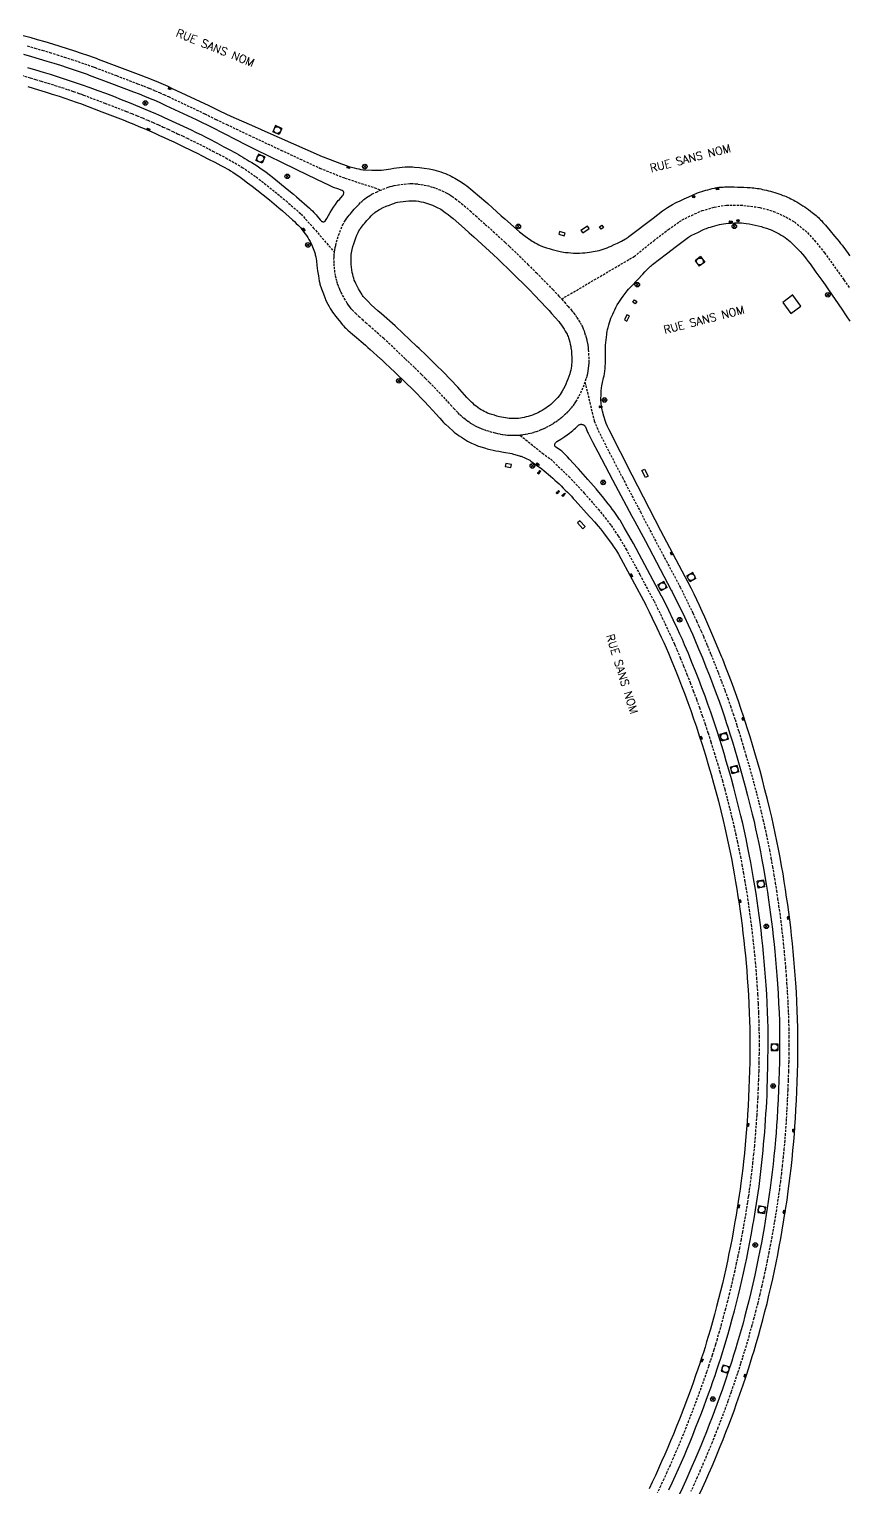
# Model space of a CAD drawing. Header units: millimetres. Extents: x 163000 to 164000, y 125000 to 126000.
# Drawn here: x 163820.5 to 164000, y 125225.5 to 125544.6 of the extents above; entities that cross this region are included whole.
import ezdxf
from ezdxf.enums import TextEntityAlignment as Align

# ---------------------------------------------------------------- set-up
doc = ezdxf.new("R2010")
doc.units = ezdxf.units.MM
doc.linetypes.add('DASHED', pattern=[0.75, 0.5, -0.25])
doc.layers.get('0').update_dxf_attribs({"linetype": 'CONTINUOUS'})
for name, color, linetype in [('W0001', 6, 'DASHED'), ('W0008', 7, 'CONTINUOUS'), ('W0015', 2, 'CONTINUOUS'), ('W0400', 7, 'CONTINUOUS'), ('W0420', 7, 'CONTINUOUS'), ('W0421', 7, 'CONTINUOUS'), ('W0425', 7, 'CONTINUOUS'), ('W0431', 7, 'CONTINUOUS'), ('W0469', 7, 'CONTINUOUS'), ('W0856', 7, 'CONTINUOUS'), ('W0989', 7, 'CONTINUOUS')]:
    doc.layers.add(name, color=color, linetype=linetype)
doc.styles.get("Standard").update_dxf_attribs({"font": 'romans.shx', "width": 0.85})

# ---------------------------------------------------------------- blocks, each defined once
blk = doc.blocks.new('T469')
at = {"color": 0, "linetype": 'Continuous', "flags": 128}
for points in [[(-0.35, 0.35), (0.35, -0.35)], [(-0.35, -0.35), (0.35, 0.35)]]:
    blk.add_lwpolyline(points, dxfattribs=at)
at = {"color": 0, "linetype": 'Continuous'}
blk.add_circle((0, 0), 0.5, dxfattribs=at)
blk = doc.blocks.new('T400')
for p, q in [((-0.15, 0.3), (0.15, 0.3)), ((-0.15, -0.25), (-0.15, 0.3)), ((-0.15, 0.15), (0.15, 0.15)), ((-0.15, 0), (0.15, 0)), ((0.15, 0.3), (0.15, -0.25)), ((-0.15, -0.15), (0.15, -0.15)), ((-0.15, -0.25), (-0.15, -0.3)), ((-0.15, -0.3), (0.15, -0.3)), ((0.15, -0.3), (0.15, -0.25))]:
    blk.add_line(p, q)
blk = doc.blocks.new('T420')
for p, q in [((0.75, 0.75), (-0.75, 0.75)), ((-0.75, 0.75), (-0.75, -0.75)), ((0.75, 0.75), (0.75, -0.75)), ((0.75, -0.75), (-0.75, -0.75))]:
    blk.add_line(p, q)
blk.add_ellipse((0, 0), major_axis=(-0.53, 0.53), ratio=1, start_param=3.926991, end_param=10.210176)
blk = doc.blocks.new('T425')
for p, q in [((-0.15, 0.6), (0.15, 0.6)), ((-0.15, 0.6), (-0.15, 0.3)), ((-0.15, 0.3), (0.15, 0.3)), ((-0.15, 0.15), (0.15, 0.15)), ((-0.15, -0.15), (-0.15, 0.15)), ((0, 0.45), (0.15, 0.45)), ((0.15, 0.45), (0.15, 0.3)), ((0.15, 0.15), (0.15, -0.15)), ((0.15, -0.15), (-0.15, -0.15))]:
    blk.add_line(p, q)
blk.add_ellipse((0, 0), major_axis=(-0.106, 0.106), ratio=1, start_param=3.926991, end_param=10.210176)
blk = doc.blocks.new('T856')
for p, q in [((-0.125, 0), (0.125, 0)), ((0, 0.125), (0, -0.125))]:
    blk.add_line(p, q)
blk.add_ellipse((0, 0), major_axis=(-0.177, 0.177), ratio=1, start_param=3.9269908, end_param=10.2101761)

msp = doc.modelspace()

# ---------------------------------------------------------------- linework, layer by layer
at = {"layer": 'W0001'}
for points in [[(163820.05, 125540.95), (163821.7, 125540.48), (163823.34, 125540), (163824.98, 125539.5), (163826.57, 125539.01), (163828.16, 125538.51), (163829.75, 125537.99), (163831.17, 125537.52), (163832.59, 125537.03), (163834.01, 125536.54), (163834.45, 125536.38), (163834.89, 125536.22), (163839.55, 125534.45), (163844.2, 125532.68), (163845.47, 125532.19), (163846.74, 125531.68), (163847.99, 125531.16), (163848.98, 125530.74), (163849.95, 125530.31), (163850.92, 125529.86), (163858.88, 125526.11), (163861.35, 125524.87), (163863.68, 125523.77), (163868.6, 125521.42), (163871.28, 125520.16), (163875.55, 125518.17), (163879.74, 125516.21), (163884.08, 125514.21), (163889.53, 125512.03), (163897.51, 125509.45)], [(163817.28, 125534.93), (163820.69, 125533.98), (163821.88, 125533.63), (163823.06, 125533.28), (163824.58, 125532.81), (163826.1, 125532.33), (163827.62, 125531.84), (163828.89, 125531.41), (163830.16, 125530.98), (163831.43, 125530.54), (163831.9, 125530.37), (163832.37, 125530.2), (163837.05, 125528.42), (163841.74, 125526.63), (163842.93, 125526.15), (163844.09, 125525.67), (163845.26, 125525.19), (163846.42, 125524.69), (163847.58, 125524.19), (163848.74, 125523.68), (163849.79, 125523.21), (163850.85, 125522.73), (163851.9, 125522.24), (163852.95, 125521.75), (163854, 125521.25), (163855.03, 125520.75), (163858.37, 125519.13), (163858.42, 125519.1), (163860.67, 125517.94), (163863.51, 125516.45), (163864.83, 125515.73), (163867.08, 125514.39), (163870.13, 125512.3), (163871.95, 125510.89), (163874.24, 125509.04), (163876.67, 125507.04), (163879.95, 125504.17), (163882.62, 125501.19), (163887.24, 125495.82)], [(163936.96, 125485.59), (163952.79, 125494.89), (163957.09, 125498.35), (163960.3, 125500.81), (163963.3, 125502.88), (163965.36, 125503.89), (163967.68, 125504.92), (163970.35, 125505.71), (163973.01, 125506.13), (163976.07, 125506.15), (163980.3, 125505.63), (163983.29, 125504.77), (163986.03, 125503.56), (163987.88, 125502.45), (163990.72, 125500.11), (163992.27, 125498.39), (163994.48, 125495.71), (163998.72, 125489.78), (164000, 125487.9)], [(163942.06, 125467.41), (163944.08, 125458.92), (163944.94, 125456.84), (163947.36, 125452.09), (163950.24, 125446.53), (163954.19, 125439.01), (163956.95, 125433.72), (163959.86, 125428.24), (163962.74, 125422.86), (163962.77, 125422.79), (163962.88, 125422.57), (163963.85, 125420.61), (163964.8, 125418.65), (163965.64, 125416.91), (163966.47, 125415.16), (163966.98, 125414.05), (163967.48, 125412.94), (163967.96, 125411.82), (163968.79, 125409.85), (163969.6, 125407.87), (163970.4, 125405.89), (163971.17, 125403.94), (163971.92, 125401.97), (163972.66, 125400), (163973.28, 125398.29), (163973.88, 125396.58), (163974.46, 125394.86), (163974.88, 125393.59), (163975.29, 125392.32), (163975.69, 125391.04), (163976.23, 125389.3), (163976.76, 125387.56), (163977.28, 125385.81), (163977.89, 125383.71), (163978.48, 125381.61), (163979.05, 125379.5), (163979.59, 125377.46), (163980.11, 125375.42), (163980.61, 125373.36), (163980.99, 125371.75), (163981.36, 125370.13), (163981.71, 125368.5), (163982.05, 125366.88), (163982.4, 125365.07), (163982.75, 125363.26), (163983.08, 125361.44), (163983.39, 125359.62), (163983.67, 125357.9), (163983.94, 125356.18), (163984.2, 125354.46), (163984.43, 125352.85), (163984.66, 125351.24), (163984.87, 125349.63), (163985.07, 125347.99), (163985.26, 125346.35), (163985.43, 125344.71), (163985.6, 125343.07), (163985.76, 125341.29), (163985.92, 125339.51), (163986.06, 125337.73), (163986.18, 125335.95), (163986.32, 125333.8), (163986.44, 125331.66), (163986.53, 125329.51), (163986.6, 125327.77), (163986.64, 125326.03), (163986.66, 125324.3), (163986.66, 125322.44), (163986.65, 125320.58), (163986.62, 125318.72), (163986.57, 125316.66), (163986.5, 125314.6), (163986.42, 125312.54), (163986.32, 125310.42), (163986.21, 125308.3), (163986.09, 125306.19), (163985.99, 125304.63), (163985.87, 125303.07), (163985.75, 125301.52), (163985.59, 125299.72), (163985.41, 125297.93), (163985.22, 125296.14), (163985.02, 125294.38), (163984.81, 125292.63), (163984.58, 125290.89), (163984.37, 125289.4), (163984.16, 125287.92), (163983.93, 125286.44), (163983.71, 125284.99), (163983.47, 125283.55), (163983.23, 125282.1), (163982.93, 125280.43), (163982.62, 125278.77), (163982.3, 125277.1), (163981.93, 125275.27), (163981.55, 125273.45), (163981.16, 125271.63), (163980.73, 125269.73), (163980.29, 125267.84), (163979.84, 125265.95), (163979.43, 125264.32), (163979, 125262.69), (163978.56, 125261.06), (163978.15, 125259.58), (163977.73, 125258.1), (163977.3, 125256.63), (163976.9, 125255.3), (163976.49, 125253.97), (163976.07, 125252.64), (163975.39, 125250.53), (163974.68, 125248.42), (163974.01, 125246.46), (163973.31, 125244.49), (163972.81, 125243.1), (163972.29, 125241.71), (163971.76, 125240.32), (163971.14, 125238.69), (163970.5, 125237.07), (163969.85, 125235.46), (163969.23, 125233.94), (163968.6, 125232.42), (163967.95, 125230.91), (163967.29, 125229.38), (163966.62, 125227.85), (163965.93, 125226.33), (163965.2, 125224.73)], [(163927.9, 125455.77), (163932.73, 125451.89), (163934.57, 125450.53), (163938.53, 125446.77), (163941.91, 125443.11), (163944.98, 125439.59), (163946.48, 125437.74), (163947.77, 125436.04), (163949.32, 125433.75), (163951.02, 125430.96), (163954.05, 125425.3), (163957.16, 125419.49), (163957.87, 125418.07), (163958.56, 125416.65), (163959.57, 125414.54), (163960.56, 125412.43), (163961.11, 125411.26), (163961.64, 125410.07), (163962.15, 125408.88), (163962.9, 125407.08), (163963.64, 125405.29), (163964.37, 125403.48), (163965.07, 125401.68), (163965.76, 125399.87), (163966.44, 125398.05), (163967.09, 125396.24), (163967.72, 125394.43), (163968.34, 125392.62), (163968.98, 125390.67), (163969.6, 125388.71), (163970.33, 125386.37), (163971.03, 125384.03), (163971.58, 125382.14), (163972.12, 125380.25), (163972.63, 125378.35), (163973.18, 125376.24), (163973.72, 125374.13), (163974.23, 125372.02), (163974.63, 125370.35), (163975.01, 125368.68), (163975.37, 125367), (163975.72, 125365.32), (163976.06, 125363.61), (163976.38, 125361.9), (163976.69, 125360.19), (163976.99, 125358.47), (163977.25, 125356.85), (163977.51, 125355.22), (163977.75, 125353.6), (163977.98, 125352), (163978.2, 125350.4), (163978.4, 125348.79), (163978.61, 125347.14), (163978.8, 125345.49), (163978.97, 125343.84), (163979.14, 125342.19), (163979.29, 125340.52), (163979.44, 125338.85), (163979.57, 125337.17), (163979.69, 125335.5), (163979.82, 125333.51), (163979.92, 125331.51), (163980.01, 125329.52), (163980.07, 125327.78), (163980.11, 125326.04), (163980.14, 125324.31), (163980.14, 125322.41), (163980.13, 125320.51), (163980.11, 125318.61), (163980.06, 125316.7), (163980, 125314.78), (163979.93, 125312.87), (163979.84, 125310.93), (163979.74, 125308.99), (163979.62, 125307.05), (163979.52, 125305.45), (163979.4, 125303.85), (163979.27, 125302.24), (163979.11, 125300.41), (163978.93, 125298.57), (163978.74, 125296.73), (163978.56, 125295.13), (163978.37, 125293.54), (163978.17, 125291.95), (163977.98, 125290.59), (163977.78, 125289.24), (163977.58, 125287.88), (163977.34, 125286.38), (163977.1, 125284.88), (163976.84, 125283.38), (163976.53, 125281.6), (163976.2, 125279.82), (163975.86, 125278.04), (163975.52, 125276.37), (163975.17, 125274.69), (163974.81, 125273.02), (163974.44, 125271.38), (163974.06, 125269.75), (163973.66, 125268.12), (163973.23, 125266.39), (163972.78, 125264.68), (163972.32, 125262.96), (163971.88, 125261.33), (163971.42, 125259.7), (163970.95, 125258.07), (163970.6, 125256.9), (163970.24, 125255.73), (163969.88, 125254.56), (163969.47, 125253.33), (163969.07, 125252.1), (163968.65, 125250.87), (163968.16, 125249.44), (163967.65, 125248.02), (163967.14, 125246.61), (163966.36, 125244.47), (163965.56, 125242.35), (163964.72, 125240.19), (163963.87, 125238.04), (163963.27, 125236.55), (163962.65, 125235.06), (163962.02, 125233.58), (163961.35, 125232.02), (163960.66, 125230.47), (163959.96, 125228.92), (163959.28, 125227.43), (163958.58, 125225.94), (163957.87, 125224.46)]]:
    msp.add_lwpolyline(points, dxfattribs=at)
msp.add_lwpolyline([(163895.51, 125508.57), (163896.42, 125508.98), (163897.14, 125509.3), (163897.87, 125509.6), (163898.63, 125509.9), (163899.03, 125510.05), (163899.45, 125510.18), (163899.88, 125510.3), (163900.3, 125510.39), (163901.03, 125510.53), (163901.76, 125510.64), (163902.5, 125510.73), (163903.25, 125510.8), (163903.81, 125510.83), (163904.4, 125510.83), (163904.98, 125510.8), (163905.55, 125510.75), (163906.23, 125510.65), (163906.9, 125510.53), (163907.57, 125510.39), (163908.17, 125510.23), (163908.76, 125510.05), (163909.34, 125509.85), (163910.08, 125509.56), (163910.79, 125509.26), (163911.52, 125508.92), (163912, 125508.68), (163912.49, 125508.39), (163912.94, 125508.09), (163913.69, 125507.55), (163914.41, 125507.01), (163915.04, 125506.51), (163915.64, 125506), (163916.91, 125504.89), (163918.16, 125503.8), (163919.21, 125502.86), (163920.25, 125501.92), (163921.97, 125500.37), (163923.67, 125498.81), (163924.6, 125497.96), (163925.53, 125497.09), (163926.63, 125496.05), (163927.72, 125495), (163929.58, 125493.16), (163931.43, 125491.32), (163932.56, 125490.18), (163933.67, 125489.04), (163935.01, 125487.65), (163936.35, 125486.25), (163936.96, 125485.59), (163937.56, 125484.92), (163938.38, 125483.98), (163939.2, 125483.02), (163939.58, 125482.55), (163939.95, 125482.05), (163940.31, 125481.54), (163940.66, 125480.99), (163940.99, 125480.44), (163941.31, 125479.86), (163941.51, 125479.47), (163941.68, 125479.07), (163941.85, 125478.66), (163941.98, 125478.27), (163942.16, 125477.69), (163942.31, 125477.14), (163942.46, 125476.57), (163942.59, 125475.99), (163942.68, 125475.51), (163942.75, 125475.01), (163942.79, 125474.53), (163942.84, 125473.73), (163942.87, 125472.96), (163942.89, 125472.16), (163942.88, 125471.58), (163942.84, 125470.99), (163942.78, 125470.4), (163942.69, 125469.81), (163942.58, 125469.23), (163942.44, 125468.65), (163942.28, 125468.1), (163942.06, 125467.41), (163941.81, 125466.75), (163941.55, 125466.09), (163941.26, 125465.44), (163940.96, 125464.8), (163940.63, 125464.17), (163940.28, 125463.55), (163939.99, 125463.08), (163939.68, 125462.61), (163939.35, 125462.16), (163939.01, 125461.72), (163938.65, 125461.29), (163938.27, 125460.88), (163937.88, 125460.49), (163937.44, 125460.08), (163936.99, 125459.69), (163936.53, 125459.32), (163936.06, 125458.96), (163935.57, 125458.62), (163935.08, 125458.3), (163934.57, 125458), (163934.04, 125457.71), (163933.51, 125457.43), (163932.96, 125457.18), (163932.41, 125456.94), (163931.85, 125456.72), (163931.28, 125456.52), (163930.71, 125456.34), (163930.13, 125456.18), (163929.54, 125456.04), (163929, 125455.93), (163928.45, 125455.84), (163927.9, 125455.77), (163927.35, 125455.73), (163926.8, 125455.7), (163926.24, 125455.7), (163925.69, 125455.72), (163925.14, 125455.76), (163924.6, 125455.82), (163924.04, 125455.9), (163923.5, 125456), (163922.96, 125456.11), (163922.43, 125456.24), (163921.79, 125456.41), (163921.16, 125456.59), (163920.54, 125456.79), (163919.9, 125457), (163919.39, 125457.19), (163918.88, 125457.41), (163918.37, 125457.65), (163917.88, 125457.91), (163917.4, 125458.19), (163916.93, 125458.49), (163916.44, 125458.82), (163915.97, 125459.18), (163915.52, 125459.55), (163915.07, 125459.94), (163914.64, 125460.34), (163914.26, 125460.74), (163913.51, 125461.52), (163912.93, 125462.15), (163912.38, 125462.78), (163911.94, 125463.28), (163911.5, 125463.75), (163908.32, 125467.07), (163908.07, 125467.32), (163907.17, 125468.22), (163906.26, 125469.11), (163904.73, 125470.61), (163903.18, 125472.09), (163902.73, 125472.53), (163898.18, 125476.82), (163898.06, 125476.92), (163895.05, 125479.57), (163894.27, 125480.26), (163893.52, 125480.93), (163892.76, 125481.64), (163892.01, 125482.35), (163891.25, 125483.11), (163890.93, 125483.46), (163890.6, 125483.86), (163890.3, 125484.27), (163890.04, 125484.67), (163889.65, 125485.35), (163889.28, 125485.99), (163888.91, 125486.66), (163888.71, 125487.04), (163888.52, 125487.45), (163888.33, 125487.87), (163888.11, 125488.41), (163887.92, 125488.98), (163887.75, 125489.55), (163887.6, 125490.13), (163887.49, 125490.7), (163887.37, 125491.42), (163887.28, 125492.12), (163887.22, 125492.83), (163887.17, 125493.54), (163887.15, 125494.27), (163887.16, 125494.78), (163887.19, 125495.3), (163887.24, 125495.82), (163887.32, 125496.33), (163887.41, 125496.84), (163887.53, 125497.33), (163887.73, 125498.07), (163887.94, 125498.79), (163888.17, 125499.51), (163888.42, 125500.21), (163888.69, 125500.91), (163889.06, 125501.83), (163889.41, 125502.42), (163889.65, 125502.81), (163889.8, 125503.04), (163889.96, 125503.27), (163890.22, 125503.61), (163890.48, 125503.93), (163890.73, 125504.24), (163890.99, 125504.55), (163891.25, 125504.86), (163891.59, 125505.24), (163891.93, 125505.62), (163892.28, 125505.99), (163892.63, 125506.36), (163893, 125506.75), (163893.21, 125506.94), (163893.44, 125507.15), (163893.68, 125507.35), (163893.92, 125507.53), (163894.28, 125507.78), (163894.63, 125508.01), (163894.98, 125508.24)], close=True, dxfattribs=at)
at = {"layer": 'W0008'}
for points in [[(163819.17, 125543.27), (163820.59, 125542.87), (163822.25, 125542.39), (163823.91, 125541.9), (163825.56, 125541.4), (163827.17, 125540.91), (163828.77, 125540.4), (163830.37, 125539.88), (163831.81, 125539.4), (163833.24, 125538.91), (163834.67, 125538.41), (163835.13, 125538.25), (163835.59, 125538.08), (163840.25, 125536.31), (163844.91, 125534.54), (163846.2, 125534.04), (163847.49, 125533.52), (163848.77, 125532.99), (163849.77, 125532.56), (163850.77, 125532.12), (163851.76, 125531.66), (163859.75, 125527.9), (163862.25, 125526.65), (163864.61, 125525.59), (163869.73, 125523.31), (163872.65, 125522.02), (163880.77, 125518.43), (163884.59, 125516.75), (163884.75, 125516.68), (163888.82, 125515.13), (163889.24, 125514.98), (163889.81, 125514.79), (163890.38, 125514.61), (163890.99, 125514.44), (163891.6, 125514.27), (163892.07, 125514.15), (163892.55, 125514.04), (163893.06, 125513.95), (163893.56, 125513.87), (163893.84, 125513.84), (163894.13, 125513.82), (163895.4, 125513.79), (163896.67, 125513.78), (163897.1, 125513.78), (163897.52, 125513.81), (163898.04, 125513.86), (163898.55, 125513.93), (163899.56, 125514.09), (163900.22, 125514.21), (163900.84, 125514.3), (163901.46, 125514.38), (163902.09, 125514.44), (163902.71, 125514.49), (163903.12, 125514.51), (163903.52, 125514.52), (163903.93, 125514.51), (163904.34, 125514.49), (163904.75, 125514.45), (163905.83, 125514.33), (163906.91, 125514.19), (163907.99, 125514.05), (163908.33, 125513.99), (163908.67, 125513.93), (163909.01, 125513.85), (163909.53, 125513.71), (163910.04, 125513.56), (163910.55, 125513.39), (163911.06, 125513.21), (163911.56, 125513.02), (163911.97, 125512.85), (163912.38, 125512.67), (163912.78, 125512.47), (163913.17, 125512.27), (163913.56, 125512.05), (163914.3, 125511.6), (163915.04, 125511.13), (163915.77, 125510.65), (163916.21, 125510.34), (163916.64, 125510.01), (163917.05, 125509.67), (163917.61, 125509.2), (163920.37, 125506.82), (163920.78, 125506.46), (163923.76, 125503.82), (163924.54, 125503.12), (163927.71, 125500.29), (163927.71, 125500.29), (163928.96, 125499.37), (163930.21, 125498.45), (163930.49, 125498.26), (163930.78, 125498.08), (163931.18, 125497.85), (163931.58, 125497.64), (163932, 125497.44), (163932.42, 125497.26), (163933.02, 125497.03), (163933.63, 125496.81), (163934.25, 125496.61), (163934.87, 125496.43), (163935.44, 125496.27), (163936.02, 125496.13), (163936.6, 125496), (163936.99, 125495.92), (163937.39, 125495.85), (163937.79, 125495.79), (163938.37, 125495.73), (163938.95, 125495.68), (163939.54, 125495.65), (163940.19, 125495.64), (163940.85, 125495.65), (163941.5, 125495.68), (163942.01, 125495.71), (163942.52, 125495.76), (163943.03, 125495.82), (163943.45, 125495.88), (163943.88, 125495.95), (163944.3, 125496.03), (163944.73, 125496.13), (163945.17, 125496.24), (163945.6, 125496.36), (163946.03, 125496.49), (163946.49, 125496.65), (163946.94, 125496.81), (163947.38, 125496.99), (163947.82, 125497.17), (163948.48, 125497.48), (163949.14, 125497.79), (163950.02, 125498.25), (163950.89, 125498.72), (163951.11, 125498.85), (163951.32, 125498.98), (163951.49, 125499.1), (163951.67, 125499.23), (163956.97, 125503.3), (163958, 125504.08), (163959.05, 125504.85), (163960.11, 125505.6), (163960.46, 125505.83), (163960.81, 125506.04), (163961.17, 125506.24), (163962.04, 125506.67), (163962.91, 125507.1), (163963.78, 125507.51), (163964.75, 125507.95), (163965.72, 125508.38), (163966.69, 125508.8), (163967.14, 125508.96), (163967.6, 125509.1), (163968.05, 125509.24), (163968.51, 125509.38), (163968.97, 125509.5), (163969.43, 125509.63), (163969.9, 125509.74), (163970.36, 125509.85), (163970.63, 125509.9), (163970.9, 125509.95), (163971.18, 125509.99), (163971.45, 125510.03), (163971.72, 125510.06), (163972, 125510.08), (163972.27, 125510.09), (163972.55, 125510.1), (163973.26, 125510.11), (163973.97, 125510.11), (163974.68, 125510.1), (163975.39, 125510.09), (163976.09, 125510.06), (163976.8, 125510.03), (163977.51, 125510), (163978.22, 125509.95), (163978.6, 125509.92), (163978.99, 125509.88), (163979.37, 125509.84), (163979.76, 125509.79), (163980.14, 125509.73), (163980.52, 125509.66), (163980.9, 125509.58), (163981.27, 125509.5), (163981.74, 125509.39), (163982.2, 125509.28), (163982.66, 125509.15), (163983.11, 125509.02), (163983.57, 125508.89), (163984.02, 125508.74), (163984.47, 125508.59), (163984.92, 125508.44), (163985.36, 125508.27), (163985.71, 125508.14), (163986.06, 125508), (163986.4, 125507.85), (163986.74, 125507.69), (163987.07, 125507.53), (163987.41, 125507.36), (163987.74, 125507.19), (163988.06, 125507.01), (163988.39, 125506.82), (163988.83, 125506.56), (163989.26, 125506.29), (163989.69, 125506.01), (163990.12, 125505.72), (163990.55, 125505.43), (163990.97, 125505.14), (163991.38, 125504.83), (163991.79, 125504.53), (163992.07, 125504.31), (163992.33, 125504.09), (163992.6, 125503.87), (163992.86, 125503.64), (163993.11, 125503.4), (163993.36, 125503.16), (163993.6, 125502.91), (163993.84, 125502.66), (163994.13, 125502.35), (163994.41, 125502.03), (163994.68, 125501.71), (163995.68, 125500.53), (163996.67, 125499.34), (163997.66, 125498.15), (163997.98, 125497.76), (163998.3, 125497.36), (163998.61, 125496.96), (163998.91, 125496.56), (163999.21, 125496.16), (163999.51, 125495.75), (163999.96, 125495.12), (164000, 125495.05)], [(163820.14, 125532.06), (163821.31, 125531.72), (163822.48, 125531.37), (163823.99, 125530.91), (163825.5, 125530.43), (163827, 125529.95), (163828.26, 125529.53), (163829.51, 125529.1), (163830.77, 125528.67), (163831.22, 125528.5), (163831.67, 125528.33), (163836.35, 125526.56), (163841.02, 125524.78), (163842.17, 125524.31), (163843.33, 125523.84), (163844.48, 125523.35), (163845.64, 125522.86), (163846.78, 125522.37), (163847.93, 125521.86), (163848.97, 125521.39), (163850.02, 125520.92), (163851.06, 125520.44), (163852.1, 125519.95), (163853.13, 125519.46), (163854.17, 125518.96), (163857.49, 125517.34), (163857.54, 125517.32)], [(163857.49, 125517.34), (163857.54, 125517.32), (163858.01, 125517.08), (163859.85, 125516.14), (163861.12, 125515.49), (163862.39, 125514.82), (163863.15, 125514.41), (163863.9, 125514), (163864.21, 125513.83), (163864.51, 125513.65), (163865.02, 125513.32), (163865.52, 125513), (163866.08, 125512.62), (163866.64, 125512.23), (163867.19, 125511.83), (163868.23, 125511.04), (163869.27, 125510.25), (163870.3, 125509.44), (163871.66, 125508.36), (163873.02, 125507.26), (163874.05, 125506.42), (163875.07, 125505.56), (163875.86, 125504.9), (163876.64, 125504.22), (163877.37, 125503.56), (163878.1, 125502.9), (163878.51, 125502.52), (163878.91, 125502.14), (163879.3, 125501.74), (163879.59, 125501.44), (163879.87, 125501.13), (163880.14, 125500.82), (163880.37, 125500.54), (163880.59, 125500.25), (163880.87, 125499.87), (163881.14, 125499.48), (163881.41, 125499.06), (163881.67, 125498.64), (163881.92, 125498.19), (163882.15, 125497.74), (163882.24, 125497.57), (163882.31, 125497.4), (163882.59, 125496.65), (163882.87, 125495.9), (163882.95, 125495.68), (163883.01, 125495.46), (163883.06, 125495.23), (163883.15, 125494.8), (163883.22, 125494.37), (163883.29, 125493.93), (163883.42, 125492.93), (163883.58, 125491.79), (163883.75, 125490.65), (163883.93, 125489.51), (163883.97, 125489.29), (163884.03, 125489.07), (163884.09, 125488.85), (163884.45, 125487.8), (163884.82, 125486.74), (163885.21, 125485.69), (163885.31, 125485.44), (163885.42, 125485.19), (163885.54, 125484.94), (163885.8, 125484.45), (163886.07, 125483.97), (163886.35, 125483.49), (163886.59, 125483.1), (163886.84, 125482.72), (163887.1, 125482.35), (163887.3, 125482.08), (163887.5, 125481.81), (163888.25, 125480.88), (163889.01, 125479.96), (163889.24, 125479.71), (163889.47, 125479.46), (163889.71, 125479.22), (163890.21, 125478.76), (163890.72, 125478.31), (163891.23, 125477.87), (163892.07, 125477.17), (163893.07, 125476.32), (163894.07, 125475.47), (163894.59, 125475.02), (163895.1, 125474.56), (163897.33, 125472.53), (163897.45, 125472.42), (163898.42, 125471.52), (163899.38, 125470.61), (163900.52, 125469.53), (163901.66, 125468.44), (163901.84, 125468.27), (163905.33, 125464.82), (163906.14, 125464), (163906.94, 125463.17), (163907.85, 125462.2), (163908.74, 125461.22), (163909.43, 125460.45), (163910.28, 125459.52), (163911.14, 125458.59), (163911.34, 125458.38), (163911.55, 125458.19), (163913.14, 125456.76), (163913.46, 125456.49), (163913.82, 125456.21), (163914.19, 125455.93), (163914.57, 125455.66), (163915.01, 125455.36), (163915.46, 125455.07), (163915.92, 125454.79), (163916.36, 125454.53), (163916.8, 125454.29), (163917.25, 125454.05), (163917.59, 125453.89), (163917.93, 125453.74), (163918.28, 125453.6), (163918.57, 125453.5), (163920.31, 125452.94), (163920.65, 125452.84), (163920.98, 125452.75), (163921.32, 125452.67), (163921.95, 125452.54), (163922.58, 125452.41), (163923.21, 125452.29), (163924.21, 125452.11), (163926.08, 125451.77), (163926.17, 125451.74), (163926.94, 125451.53), (163927.7, 125451.3), (163927.9, 125451.24), (163928.1, 125451.18), (163928.42, 125451.06), (163928.74, 125450.93), (163929.06, 125450.79), (163929.37, 125450.64), (163929.68, 125450.48), (163929.98, 125450.31), (163930.11, 125450.23), (163930.24, 125450.14), (163931.44, 125449.28), (163932.63, 125448.41), (163933.12, 125448.02), (163933.6, 125447.62), (163934.08, 125447.22), (163934.55, 125446.81), (163935.02, 125446.4), (163935.49, 125445.99), (163935.95, 125445.56), (163936.4, 125445.14), (163936.86, 125444.7), (163937.31, 125444.25), (163937.76, 125443.81), (163938.21, 125443.35), (163938.65, 125442.89), (163939.08, 125442.43), (163939.51, 125441.96), (163939.93, 125441.49), (163943.05, 125438.05), (163943.32, 125437.76), (163944.12, 125436.84), (163944.91, 125435.92), (163945.42, 125435.32), (163945.92, 125434.71), (163946.12, 125434.44), (163948.01, 125431.88), (163948.23, 125431.56), (163948.45, 125431.24), (163948.93, 125430.52), (163949.4, 125429.8), (163955.34, 125418.66), (163955.35, 125418.65), (163955.37, 125418.59), (163956.07, 125417.19), (163956.76, 125415.78), (163957.76, 125413.69), (163958.75, 125411.59), (163959.28, 125410.43), (163959.8, 125409.26), (163960.31, 125408.09), (163961.05, 125406.31), (163961.79, 125404.53), (163962.5, 125402.74), (163963.21, 125400.96), (163963.89, 125399.16), (163964.56, 125397.36), (163965.2, 125395.57), (163965.83, 125393.78), (163966.44, 125391.99), (163967.07, 125390.05), (163967.69, 125388.11), (163968.41, 125385.79), (163969.11, 125383.46), (163969.66, 125381.59), (163970.18, 125379.71), (163970.7, 125377.83), (163971.24, 125375.74), (163971.77, 125373.65), (163972.29, 125371.55), (163972.68, 125369.9), (163973.05, 125368.24), (163973.41, 125366.58), (163973.76, 125364.92), (163974.09, 125363.23), (163974.41, 125361.54), (163974.72, 125359.84), (163975.01, 125358.14), (163975.27, 125356.53), (163975.53, 125354.92), (163975.77, 125353.3), (163976, 125351.72), (163976.21, 125350.13), (163976.42, 125348.54), (163976.62, 125346.91), (163976.8, 125345.27), (163976.98, 125343.64), (163977.14, 125342), (163977.3, 125340.34), (163977.44, 125338.68), (163977.57, 125337.02), (163977.69, 125335.36), (163977.82, 125333.39), (163977.92, 125331.41), (163978.01, 125329.44), (163978.07, 125327.72), (163978.11, 125326.01), (163978.13, 125324.29), (163978.14, 125322.41), (163978.13, 125320.53), (163978.1, 125318.65), (163978.06, 125316.75), (163978, 125314.85), (163977.93, 125312.95), (163977.84, 125311.03), (163977.74, 125309.1), (163977.62, 125307.18), (163977.52, 125305.59), (163977.4, 125304), (163977.27, 125302.41), (163977.11, 125300.59), (163976.94, 125298.77), (163976.75, 125296.95), (163976.57, 125295.37), (163976.38, 125293.79), (163976.18, 125292.21), (163976, 125290.87), (163975.8, 125289.53), (163975.6, 125288.19), (163975.37, 125286.7), (163975.12, 125285.21), (163974.87, 125283.73), (163974.56, 125281.96), (163974.23, 125280.19), (163973.89, 125278.43), (163973.56, 125276.77), (163973.21, 125275.11), (163972.86, 125273.45), (163972.49, 125271.83), (163972.11, 125270.21), (163971.72, 125268.6), (163971.29, 125266.89), (163970.85, 125265.19), (163970.39, 125263.49), (163969.95, 125261.86), (163969.49, 125260.24), (163969.02, 125258.63), (163968.68, 125257.47), (163968.33, 125256.32), (163967.97, 125255.17), (163967.57, 125253.95), (163967.17, 125252.73), (163966.75, 125251.52), (163966.27, 125250.11), (163965.77, 125248.7), (163965.26, 125247.29), (163964.48, 125245.17), (163963.69, 125243.06), (163962.86, 125240.92), (163962.01, 125238.79), (163961.41, 125237.31), (163960.8, 125235.84), (163960.18, 125234.37), (163959.51, 125232.82), (163958.83, 125231.28), (163958.14, 125229.75), (163957.46, 125228.27), (163956.77, 125226.8), (163956.07, 125225.34)], [(163966.99, 125223.87), (163967.77, 125225.56), (163968.48, 125227.13), (163969.17, 125228.7), (163969.86, 125230.28), (163970.46, 125231.7), (163971.06, 125233.13), (163971.64, 125234.56), (163972.28, 125236.14), (163972.9, 125237.73), (163973.52, 125239.33), (163974.1, 125240.87), (163974.67, 125242.42), (163975.24, 125243.98), (163975.96, 125246.02), (163976.67, 125248.07), (163977.3, 125249.94), (163977.91, 125251.81), (163978.3, 125253.03), (163978.67, 125254.26), (163979.04, 125255.49), (163979.52, 125257.15), (163980, 125258.8), (163980.46, 125260.46), (163980.95, 125262.27), (163981.42, 125264.09), (163981.88, 125265.9), (163982.31, 125267.68), (163982.73, 125269.46), (163983.13, 125271.25), (163983.51, 125273), (163983.87, 125274.76), (163984.22, 125276.51), (163984.57, 125278.32), (163984.9, 125280.12), (163985.22, 125281.93), (163985.59, 125284.17), (163985.95, 125286.42), (163986.26, 125288.44), (163986.54, 125290.47), (163986.76, 125292.12), (163986.97, 125293.78), (163987.16, 125295.43), (163987.36, 125297.39), (163987.56, 125299.35), (163987.73, 125301.32), (163987.87, 125302.98), (163987.99, 125304.64), (163988.1, 125306.3), (163988.22, 125308.3), (163988.33, 125310.3), (163988.42, 125312.31), (163988.5, 125314.33), (163988.56, 125316.35), (163988.61, 125318.38), (163988.63, 125320.4), (163988.64, 125322.43), (163988.63, 125324.46), (163988.61, 125326.27), (163988.56, 125328.08), (163988.5, 125329.89), (163988.41, 125331.91), (163988.3, 125333.94), (163988.18, 125335.96), (163988.06, 125337.7), (163987.92, 125339.43), (163987.77, 125341.16), (163987.61, 125342.9), (163987.44, 125344.63), (163987.26, 125346.36), (163987.06, 125348.09), (163986.85, 125349.82), (163986.64, 125351.47), (163986.41, 125353.13), (163986.18, 125354.78), (163985.92, 125356.46), (163985.66, 125358.15), (163985.38, 125359.84), (163985.07, 125361.64), (163984.75, 125363.44), (163984.41, 125365.23), (163984.05, 125367.03), (163983.69, 125368.78), (163983.31, 125370.52), (163982.91, 125372.27), (163982.5, 125374), (163981.98, 125376.13), (163981.44, 125378.26), (163980.88, 125380.38), (163980.35, 125382.35), (163979.79, 125384.32), (163979.22, 125386.29), (163978.7, 125388.04), (163978.17, 125389.79), (163977.63, 125391.54), (163977.18, 125392.95), (163976.72, 125394.36), (163976.25, 125395.77), (163975.62, 125397.62), (163974.97, 125399.46), (163974.31, 125401.29), (163973.62, 125403.13), (163972.91, 125404.97), (163972.19, 125406.8), (163972, 125407.28), (163971.8, 125407.75), (163970.03, 125411.88), (163968.26, 125416), (163967.71, 125417.27), (163967.14, 125418.52), (163966.55, 125419.76), (163965.92, 125421.05), (163965.28, 125422.33), (163964.61, 125423.6), (163958.62, 125434.85), (163952.36, 125447.08), (163947.34, 125457), (163947.01, 125457.67), (163946.7, 125458.35), (163946.6, 125458.59), (163946.52, 125458.83), (163946.2, 125459.93), (163945.9, 125461.04), (163945.82, 125461.37), (163945.75, 125461.7), (163945.68, 125462.19), (163945.61, 125462.69), (163945.58, 125463.04), (163945.55, 125463.39), (163945.55, 125463.58), (163945.55, 125463.77), (163945.57, 125464.6), (163945.6, 125465.43), (163945.62, 125465.67), (163945.64, 125465.92), (163945.68, 125466.17), (163945.74, 125466.57), (163945.82, 125466.97), (163945.91, 125467.36), (163946.14, 125468.36), (163946.23, 125468.8), (163946.31, 125469.24), (163946.39, 125469.83), (163946.46, 125470.41), (163946.51, 125470.93), (163946.54, 125471.45), (163946.56, 125471.95), (163946.57, 125472.44), (163946.57, 125473.46), (163946.56, 125474.24), (163946.54, 125475.02), (163946.54, 125475.25), (163946.55, 125475.47), (163946.68, 125476.65), (163946.81, 125477.82), (163946.86, 125478.14), (163946.92, 125478.46), (163947.02, 125478.93), (163947.13, 125479.39), (163947.27, 125479.92), (163947.43, 125480.45), (163947.58, 125480.91), (163947.74, 125481.37), (163947.92, 125481.83), (163948.12, 125482.31), (163948.34, 125482.78), (163948.56, 125483.24), (163948.84, 125483.77), (163949.13, 125484.29), (163949.44, 125484.8), (163949.74, 125485.27), (163950.06, 125485.74), (163950.39, 125486.19), (163950.84, 125486.78), (163951.3, 125487.36), (163951.61, 125487.74), (163951.93, 125488.11), (163952.29, 125488.51), (163954.69, 125491.06), (163955.18, 125491.57), (163955.67, 125492.07), (163956.17, 125492.56), (163956.39, 125492.76), (163956.61, 125492.95), (163956.84, 125493.13), (163959.86, 125495.45), (163962.08, 125497.16), (163962.94, 125497.82), (163963.81, 125498.46), (163964.69, 125499.1), (163964.93, 125499.25), (163965.17, 125499.4), (163965.42, 125499.53), (163966.72, 125500.16), (163968.02, 125500.78), (163968.35, 125500.92), (163968.67, 125501.05), (163969.11, 125501.2), (163969.55, 125501.34), (163969.99, 125501.48), (163970.49, 125501.61), (163971, 125501.74), (163971.5, 125501.86), (163971.94, 125501.96), (163972.39, 125502.03), (163972.84, 125502.09), (163973.47, 125502.16), (163974.11, 125502.21), (163974.75, 125502.24), (163975.27, 125502.25), (163975.79, 125502.25), (163976.31, 125502.22), (163976.83, 125502.18), (163977.35, 125502.11), (163978.01, 125502.01), (163978.67, 125501.89), (163979.32, 125501.75), (163979.97, 125501.6), (163980.62, 125501.43), (163981.19, 125501.25), (163981.76, 125501.07), (163982.32, 125500.87), (163982.78, 125500.69), (163983.23, 125500.5), (163983.67, 125500.3), (163984.12, 125500.07), (163984.56, 125499.83), (163984.99, 125499.58), (163985.42, 125499.31), (163985.84, 125499.03), (163986.21, 125498.76), (163986.57, 125498.48), (163986.93, 125498.18), (163987.27, 125497.87), (163987.6, 125497.55), (163988.12, 125497.03), (163988.63, 125496.49), (163989.12, 125495.95), (163989.61, 125495.39), (163990.05, 125494.88), (163990.47, 125494.35), (163990.89, 125493.82), (163991.29, 125493.27), (163992.58, 125491.5), (163993.85, 125489.73), (163994.6, 125488.68), (163995.33, 125487.63), (163996.78, 125485.52), (163998.22, 125483.4), (163999.23, 125481.91), (164000, 125480.75)]]:
    msp.add_lwpolyline(points, dxfattribs=at)
at = {"layer": 'W0015'}
for points in [[(163820.11, 125536.26), (163821.84, 125535.75), (163823.56, 125535.23), (163825.08, 125534.75), (163826.6, 125534.27), (163828.12, 125533.78), (163829.44, 125533.34), (163830.75, 125532.9), (163832.06, 125532.45), (163833.76, 125531.84), (163835.46, 125531.23), (163837.15, 125530.59), (163838.89, 125529.93), (163840.62, 125529.25), (163842.35, 125528.56), (163844.6, 125527.64), (163846.85, 125526.7), (163848.13, 125526.15), (163849.41, 125525.58), (163849.98, 125525.32), (163855.89, 125522.57), (163857.03, 125522.03), (163858.16, 125521.48), (163859, 125521.06), (163859.83, 125520.63), (163861.5, 125519.74), (163863.06, 125518.91), (163864.63, 125518.07), (163865.19, 125517.77), (163865.75, 125517.46), (163866.24, 125517.19), (163866.72, 125516.91), (163867.2, 125516.64), (163867.68, 125516.35), (163868.16, 125516.07), (163868.63, 125515.78), (163869.21, 125515.42), (163869.78, 125515.06), (163870.34, 125514.7), (163870.91, 125514.32), (163871.46, 125513.94), (163872.02, 125513.56), (163873.27, 125512.6), (163873.61, 125512.33), (163877.3, 125509.32), (163878.27, 125508.52), (163878.92, 125507.96), (163881.8, 125505.44), (163882.12, 125505.15), (163882.43, 125504.86), (163882.73, 125504.55), (163882.99, 125504.27), (163883.24, 125503.98), (163883.48, 125503.68), (163884.1, 125502.9), (163884.17, 125502.82), (163884.25, 125502.74), (163884.31, 125502.69), (163884.37, 125502.65), (163884.5, 125502.58), (163884.64, 125502.53), (163884.72, 125502.51), (163884.81, 125502.5), (163884.9, 125502.5), (163884.99, 125502.51), (163885.09, 125502.55), (163885.18, 125502.6), (163885.21, 125502.62), (163885.24, 125502.65), (163885.29, 125502.72), (163885.33, 125502.79), (163885.57, 125503.23), (163885.93, 125503.89), (163886.31, 125504.54), (163886.67, 125505.12), (163887.05, 125505.68), (163887.45, 125506.26), (163887.87, 125506.82), (163888.09, 125507.11), (163888.33, 125507.38), (163889, 125508.13), (163889.13, 125508.29), (163889.16, 125508.35), (163889.22, 125508.48), (163889.26, 125508.61), (163889.28, 125508.71), (163889.29, 125508.81), (163889.28, 125508.88), (163889.27, 125508.95), (163889.25, 125509.04), (163889.21, 125509.13), (163889.17, 125509.2), (163889.11, 125509.27), (163889.04, 125509.32), (163888.96, 125509.35), (163887.99, 125509.66), (163887.06, 125510.01), (163886.15, 125510.43), (163883.41, 125511.74), (163879.05, 125513.83), (163878.71, 125513.99), (163870.06, 125518.23), (163869.92, 125518.3), (163869.88, 125518.32), (163867.46, 125519.54), (163866.18, 125520.19), (163862.74, 125521.95), (163860.79, 125522.94), (163857.1, 125524.76), (163850.42, 125527.88), (163849.29, 125528.4), (163848.16, 125528.91), (163847.01, 125529.4), (163845.8, 125529.9), (163844.58, 125530.39), (163843.36, 125530.86), (163838.52, 125532.69), (163833.69, 125534.52), (163833.24, 125534.69), (163832.79, 125534.85), (163831.48, 125535.3), (163830.17, 125535.74), (163828.86, 125536.17), (163827.38, 125536.64), (163825.91, 125537.11), (163824.43, 125537.57), (163822.73, 125538.08), (163821.02, 125538.59), (163819.31, 125539.08)], [(163960.41, 125225.08), (163961.14, 125226.65), (163961.86, 125228.22), (163962.52, 125229.69), (163963.16, 125231.16), (163963.8, 125232.64), (163964.42, 125234.11), (163965.04, 125235.59), (163965.64, 125237.08), (163966.27, 125238.67), (163966.9, 125240.26), (163967.52, 125241.86), (163968.06, 125243.27), (163968.59, 125244.69), (163969.11, 125246.11), (163969.59, 125247.44), (163970.06, 125248.78), (163970.52, 125250.12), (163970.94, 125251.38), (163971.36, 125252.64), (163971.77, 125253.91), (163972.15, 125255.13), (163972.52, 125256.35), (163972.89, 125257.57), (163973.36, 125259.21), (163973.82, 125260.86), (163974.28, 125262.51), (163974.75, 125264.25), (163975.2, 125266), (163975.64, 125267.75), (163976.03, 125269.33), (163976.4, 125270.92), (163976.76, 125272.52), (163977.11, 125274.15), (163977.45, 125275.78), (163977.77, 125277.41), (163978.13, 125279.28), (163978.48, 125281.15), (163978.81, 125283.02), (163978.97, 125284.02), (163980.13, 125291.44), (163980.29, 125292.76), (163980.46, 125294.08), (163980.61, 125295.4), (163980.76, 125296.73), (163980.9, 125298.05), (163981.03, 125299.37), (163981.15, 125300.7), (163981.27, 125302.02), (163981.38, 125303.35), (163981.48, 125304.69), (163981.58, 125306.02), (163981.66, 125307.36), (163981.74, 125308.7), (163981.82, 125310.03), (163981.88, 125311.37), (163981.94, 125312.71), (163982.04, 125317.82), (163982.13, 125322.93), (163982.14, 125323.69), (163982.14, 125324.46), (163982.11, 125326.18), (163982.07, 125327.91), (163982.01, 125329.63), (163981.92, 125331.6), (163981.82, 125333.56), (163981.7, 125335.52), (163981.57, 125337.25), (163981.44, 125338.98), (163981.29, 125340.71), (163981.13, 125342.44), (163980.96, 125344.13), (163980.78, 125345.82), (163980.58, 125347.5), (163980.38, 125349.19), (163980.17, 125350.77), (163979.95, 125352.36), (163979.72, 125353.94), (163979.48, 125355.57), (163979.22, 125357.2), (163978.95, 125358.84), (163978.65, 125360.6), (163978.33, 125362.36), (163978, 125364.11), (163977.65, 125365.87), (163977.3, 125367.53), (163976.94, 125369.2), (163976.57, 125370.86), (163976.18, 125372.51), (163975.68, 125374.58), (163975.15, 125376.64), (163974.61, 125378.7), (163974.09, 125380.64), (163973.54, 125382.57), (163972.98, 125384.5), (163972.48, 125386.16), (163971.98, 125387.82), (163971.46, 125389.48), (163971.04, 125390.82), (163970.6, 125392.15), (163970.16, 125393.49), (163969.57, 125395.24), (163968.95, 125396.98), (163968.32, 125398.72), (163967.65, 125400.54), (163966.95, 125402.35), (163966.25, 125404.16), (163965.47, 125406.1), (163964.67, 125408.04), (163963.86, 125409.97), (163963.36, 125411.12), (163962.84, 125412.27), (163962.31, 125413.41), (163961.35, 125415.43), (163960.39, 125417.44), (163959.64, 125418.99), (163958.88, 125420.53), (163958.84, 125420.61), (163958.83, 125420.62), (163952.65, 125432.12), (163950.64, 125435.62), (163949.74, 125437.18), (163949.61, 125437.37), (163948.57, 125438.91), (163948.44, 125439.09), (163948.04, 125439.63), (163947.63, 125440.17), (163947.15, 125440.8), (163946.65, 125441.41), (163945.87, 125442.38), (163945.09, 125443.33), (163944.49, 125444.04), (163943.89, 125444.74), (163942.66, 125446.14), (163940.65, 125448.41), (163940.44, 125448.64), (163938.69, 125450.57), (163938.21, 125451.1), (163937.71, 125451.61), (163937.2, 125452.11), (163936.98, 125452.3), (163936.75, 125452.49), (163936.51, 125452.65), (163935.68, 125453.2), (163935.6, 125453.26), (163935.53, 125453.34), (163935.5, 125453.4), (163935.47, 125453.47), (163935.46, 125453.56), (163935.45, 125453.64), (163935.46, 125453.72), (163935.47, 125453.79), (163935.5, 125453.89), (163935.53, 125453.98), (163935.6, 125454.11), (163935.68, 125454.23), (163935.72, 125454.27), (163935.76, 125454.31), (163935.84, 125454.37), (163935.92, 125454.43), (163936.77, 125454.94), (163937.21, 125455.22), (163937.65, 125455.51), (163938.17, 125455.88), (163938.68, 125456.26), (163939.06, 125456.56), (163939.43, 125456.86), (163939.72, 125457.11), (163940, 125457.36), (163940.75, 125458.05), (163940.82, 125458.1), (163940.9, 125458.13), (163941.01, 125458.16), (163941.13, 125458.18), (163941.27, 125458.18), (163941.4, 125458.17), (163941.49, 125458.15), (163941.57, 125458.13), (163941.66, 125458.1), (163941.74, 125458.05), (163941.86, 125457.98), (163941.96, 125457.9), (163942.02, 125457.85), (163942.06, 125457.79), (163942.12, 125457.7), (163942.16, 125457.6), (163942.53, 125456.68), (163942.63, 125456.46), (163942.73, 125456.24), (163943.8, 125454.19), (163944.87, 125452.14), (163948.08, 125446.06), (163948.12, 125445.98), (163948.16, 125445.91), (163950.51, 125441.51), (163952.33, 125438.12), (163952.89, 125437.06), (163955.27, 125432.59), (163960.95, 125421.94), (163960.98, 125421.88), (163961.08, 125421.68), (163962.04, 125419.73), (163963, 125417.77), (163963.83, 125416.04), (163964.65, 125414.31), (163965.15, 125413.22), (163965.64, 125412.13), (163966.11, 125411.03), (163966.93, 125409.08), (163967.74, 125407.12), (163968.53, 125405.15), (163969.3, 125403.21), (163970.04, 125401.26), (163970.77, 125399.31), (163971.38, 125397.62), (163971.98, 125395.93), (163972.55, 125394.23), (163972.97, 125392.97), (163973.38, 125391.71), (163973.77, 125390.45), (163974.31, 125388.71), (163974.83, 125386.98), (163975.35, 125385.24), (163975.95, 125383.16), (163976.54, 125381.07), (163977.11, 125378.98), (163977.64, 125376.96), (163978.16, 125374.93), (163978.66, 125372.9), (163979.04, 125371.3), (163979.4, 125369.69), (163979.75, 125368.09), (163980.08, 125366.48), (163980.43, 125364.69), (163980.77, 125362.89), (163981.1, 125361.09), (163981.41, 125359.29), (163981.69, 125357.59), (163981.96, 125355.88), (163982.22, 125354.17), (163982.45, 125352.57), (163982.66, 125350.98), (163982.87, 125349.38), (163983.07, 125347.75), (163983.26, 125346.13), (163983.44, 125344.5), (163983.6, 125342.87), (163983.76, 125341.11), (163983.91, 125339.34), (163984.05, 125337.58), (163984.18, 125335.81), (163984.32, 125333.68), (163984.43, 125331.56), (163984.53, 125329.43), (163984.59, 125327.71), (163984.63, 125326), (163984.65, 125324.29), (163984.65, 125322.44), (163984.64, 125320.6), (163984.61, 125318.76), (163984.56, 125316.71), (163984.49, 125314.67), (163984.41, 125312.63), (163984.32, 125310.52), (163984.21, 125308.41), (163984.08, 125306.31), (163983.98, 125304.77), (163983.87, 125303.23), (163983.75, 125301.69), (163983.59, 125299.91), (163983.41, 125298.13), (163983.23, 125296.36), (163983.03, 125294.62), (163982.82, 125292.89), (163982.59, 125291.15), (163982.38, 125289.68), (163982.17, 125288.21), (163981.95, 125286.75), (163981.72, 125285.31), (163981.49, 125283.88), (163981.25, 125282.45), (163980.95, 125280.79), (163980.65, 125279.14), (163980.33, 125277.49), (163979.97, 125275.68), (163979.59, 125273.87), (163979.2, 125272.06), (163978.78, 125270.18), (163978.34, 125268.31), (163977.89, 125266.43), (163977.48, 125264.82), (163977.06, 125263.2), (163976.63, 125261.59), (163976.22, 125260.12), (163975.8, 125258.66), (163975.37, 125257.2), (163974.98, 125255.88), (163974.57, 125254.56), (163974.16, 125253.25), (163973.48, 125251.16), (163972.78, 125249.07), (163972.11, 125247.12), (163971.42, 125245.17), (163970.92, 125243.79), (163970.41, 125242.41), (163969.89, 125241.04), (163969.26, 125239.42), (163968.63, 125237.82), (163967.99, 125236.21), (163967.37, 125234.7), (163966.75, 125233.2), (163966.11, 125231.7), (163965.45, 125230.18), (163964.78, 125228.67), (163964.11, 125227.16), (163963.38, 125225.57), (163962.63, 125223.99)]]:
    msp.add_lwpolyline(points, dxfattribs=at)
msp.add_lwpolyline([(163897.27, 125505.27), (163897.93, 125505.58), (163898.6, 125505.87), (163899.28, 125506.15), (163899.96, 125506.42), (163900.23, 125506.52), (163900.5, 125506.6), (163900.78, 125506.68), (163901.05, 125506.74), (163901.66, 125506.86), (163902.28, 125506.95), (163902.89, 125507.03), (163903.51, 125507.08), (163903.91, 125507.1), (163904.31, 125507.1), (163904.71, 125507.09), (163905.11, 125507.05), (163905.64, 125506.97), (163906.18, 125506.87), (163906.71, 125506.76), (163907.16, 125506.64), (163907.61, 125506.51), (163908.05, 125506.35), (163908.67, 125506.11), (163909.28, 125505.85), (163909.88, 125505.57), (163910.21, 125505.41), (163910.52, 125505.22), (163910.82, 125505.02), (163911.48, 125504.55), (163912.12, 125504.07), (163912.67, 125503.63), (163913.21, 125503.17), (163914.45, 125502.09), (163915.69, 125501), (163916.72, 125500.08), (163917.76, 125499.16), (163919.46, 125497.61), (163921.16, 125496.07), (163922.07, 125495.22), (163922.98, 125494.38), (163924.05, 125493.36), (163925.12, 125492.33), (163926.96, 125490.51), (163928.8, 125488.69), (163929.9, 125487.57), (163930.99, 125486.45), (163932.32, 125485.08), (163933.63, 125483.69), (163934.21, 125483.07), (163934.77, 125482.45), (163935.56, 125481.55), (163936.33, 125480.64), (163936.64, 125480.26), (163936.93, 125479.87), (163937.21, 125479.46), (163937.49, 125479.02), (163937.76, 125478.58), (163938.02, 125478.12), (163938.14, 125477.87), (163938.25, 125477.63), (163938.35, 125477.37), (163938.44, 125477.11), (163938.58, 125476.65), (163938.71, 125476.18), (163938.83, 125475.71), (163938.94, 125475.24), (163939, 125474.91), (163939.05, 125474.57), (163939.08, 125474.24), (163939.12, 125473.54), (163939.15, 125472.85), (163939.16, 125472.15), (163939.15, 125471.72), (163939.13, 125471.3), (163939.08, 125470.87), (163939.02, 125470.45), (163938.94, 125470.02), (163938.84, 125469.61), (163938.72, 125469.2), (163938.54, 125468.64), (163938.33, 125468.08), (163938.11, 125467.54), (163937.88, 125467), (163937.62, 125466.47), (163937.35, 125465.95), (163937.06, 125465.43), (163936.85, 125465.08), (163936.62, 125464.74), (163936.38, 125464.4), (163936.12, 125464.08), (163935.85, 125463.76), (163935.57, 125463.46), (163935.28, 125463.16), (163934.95, 125462.85), (163934.6, 125462.55), (163934.24, 125462.26), (163933.87, 125461.98), (163933.49, 125461.72), (163933.11, 125461.47), (163932.71, 125461.23), (163932.29, 125461), (163931.87, 125460.78), (163931.44, 125460.58), (163931, 125460.39), (163930.55, 125460.22), (163930.1, 125460.06), (163929.65, 125459.92), (163929.19, 125459.79), (163928.73, 125459.68), (163928.33, 125459.6), (163927.92, 125459.53), (163927.52, 125459.48), (163927.11, 125459.45), (163926.71, 125459.43), (163926.3, 125459.43), (163925.89, 125459.44), (163925.49, 125459.47), (163925.08, 125459.52), (163924.64, 125459.58), (163924.2, 125459.66), (163923.77, 125459.75), (163923.34, 125459.85), (163922.78, 125460), (163922.24, 125460.16), (163921.69, 125460.33), (163921.15, 125460.51), (163920.77, 125460.65), (163920.4, 125460.81), (163920.04, 125460.98), (163919.68, 125461.17), (163919.34, 125461.37), (163919, 125461.59), (163918.63, 125461.85), (163918.27, 125462.12), (163917.92, 125462.4), (163917.58, 125462.7), (163917.25, 125463), (163916.94, 125463.32), (163916.23, 125464.07), (163915.7, 125464.65), (163915.17, 125465.24), (163914.7, 125465.78), (163914.21, 125466.31), (163911, 125469.66), (163910.72, 125469.94), (163909.8, 125470.86), (163908.87, 125471.78), (163907.32, 125473.28), (163905.76, 125474.79), (163905.29, 125475.23), (163900.71, 125479.55), (163900.55, 125479.69), (163897.52, 125482.37), (163896.75, 125483.04), (163896.03, 125483.69), (163895.32, 125484.35), (163894.62, 125485.02), (163893.94, 125485.7), (163893.74, 125485.91), (163893.55, 125486.14), (163893.38, 125486.38), (163893.22, 125486.62), (163892.87, 125487.22), (163892.53, 125487.81), (163892.2, 125488.41), (163892.05, 125488.71), (163891.9, 125489.02), (163891.76, 125489.32), (163891.6, 125489.72), (163891.46, 125490.12), (163891.34, 125490.53), (163891.24, 125490.94), (163891.16, 125491.36), (163891.06, 125491.95), (163890.99, 125492.53), (163890.93, 125493.12), (163890.9, 125493.71), (163890.88, 125494.3), (163890.89, 125494.65), (163890.91, 125495.01), (163890.94, 125495.36), (163890.99, 125495.72), (163891.06, 125496.07), (163891.14, 125496.41), (163891.31, 125497.05), (163891.5, 125497.69), (163891.71, 125498.31), (163891.92, 125498.94), (163892.16, 125499.56), (163892.41, 125500.17), (163892.6, 125500.49), (163892.79, 125500.81), (163892.87, 125500.93), (163892.96, 125501.05), (163893.17, 125501.33), (163893.39, 125501.6), (163893.61, 125501.87), (163893.83, 125502.14), (163894.06, 125502.41), (163894.37, 125502.75), (163894.68, 125503.1), (163895, 125503.44), (163895.32, 125503.78), (163895.64, 125504.12), (163895.75, 125504.22), (163895.86, 125504.32), (163895.98, 125504.42), (163896.1, 125504.51), (163896.39, 125504.71), (163896.68, 125504.9), (163896.97, 125505.09)], close=True, dxfattribs=at)
at = {"layer": 'W0421'}
for points in [[(163936.5, 125500.37), (163936.33, 125499.75), (163937.53, 125499.43), (163937.69, 125500.03)], [(163941.18, 125500.58), (163941.56, 125500.04), (163943.01, 125501.01), (163942.64, 125501.55)], [(163945.2, 125501.37), (163945.73, 125501.73), (163946.08, 125501.2), (163945.57, 125500.86)], [(163952.88, 125485.42), (163953.38, 125485.05), (163953.01, 125484.54), (163952.5, 125484.92)], [(163950.68, 125481.04), (163951.25, 125480.77), (163951.77, 125481.88), (163951.21, 125482.15)], [(163925.83, 125448.73), (163925.95, 125449.36), (163924.74, 125449.61), (163924.61, 125448.99)], [(163954.48, 125448.09), (163955.06, 125448.4), (163955.86, 125446.86), (163955.28, 125446.56)], [(163941.61, 125435.35), (163942.09, 125435.8), (163940.91, 125437.09), (163940.43, 125436.65)]]:
    msp.add_lwpolyline(points, close=True, dxfattribs=at)
at = {"layer": 'W0431'}
msp.add_lwpolyline([(163987.1, 125482.44), (163989.31, 125484.05), (163989.31, 125484.05), (163989.31, 125484.05), (163987.56, 125486.43), (163987.53, 125486.47), (163987.53, 125486.47), (163987.53, 125486.47), (163985.32, 125484.86)], close=True, dxfattribs=at)

# ---------------------------------------------------------------- block references
at = {"layer": 'W0400'}
for p, rotation in [((163851.19, 125531.64), 246.2114306528989), ((163846.54, 125522.73), 246.5717633772722), ((163890.29, 125514.39), 252.794605975645), ((163971.01, 125509.65), 278.3890854873774), ((163880.52, 125500.73), 219.3611812563231), ((163973.93, 125502.46), 270), ((163945.45, 125462.03), 270), ((163931.73, 125449.46), 233.9160515257063), ((163960.99, 125429.9), 208.0288530647043), ((163952.21, 125425.11), 208.0288530647043), ((163976.67, 125393.74), 197.9877690598674), ((163967.49, 125389.57), 197.5969049141524), ((163975.94, 125353.85), 188.5153576255194), ((163986.55, 125350.18), 187.333497278105), ((163977.71, 125304.94), 355.7375695456496), ((163987.69, 125303.72), 355.7375695456496), ((163975.68, 125287.15), 350.9319193609872), ((163985.64, 125285.93), 350.9319193609872), ((163967.66, 125253.43), 341.9482129633711), ((163977.1, 125250.07), 341.9482129633711), ((163977.11, 125250.05), 341.9482129633711)]:
    msp.add_blockref('T400', p, dxfattribs=dict(at, rotation=rotation))
at = {"layer": 'W0420'}
for p, rotation in [((163874.74, 125522.54), 336.1907587129497), ((163871.02, 125516.29), 336.1907587129497), ((163967.21, 125493.81), 36.5296256575398), ((163958.99, 125422.77), 298.0288530647043), ((163965.33, 125424.76), 298.0288530647043), ((163972.51, 125389.81), 287.2429298969986), ((163974.8, 125382.66), 285.7012679168155), ((163980.57, 125357.61), 279.2878480322756), ((163983.53, 125321.94), 89.7606315232067), ((163980.71, 125286.42), 80.93191936098721), ((163972.8, 125251.54), 71.94821296337106)]:
    msp.add_blockref('T420', p, dxfattribs=dict(at, rotation=rotation))
at = {"layer": 'W0425'}
for p, rotation in [((163931.9, 125447.52), 323.9160515257063), ((163935.99, 125443.18), 315.6035750990289), ((163937.22, 125442.59), 314.3291862690176)]:
    msp.add_blockref('T425', p, dxfattribs=dict(at, rotation=rotation))
at = {"layer": 'W0469'}
for p in [(163845.89, 125528.46), (163876.93, 125512.43), (163893.91, 125514.57), (163927.48, 125501.47), (163974.74, 125501.48), (163881.45, 125497.42), (163953.5, 125488.72), (163995.2, 125486.51), (163901.33, 125467.7), (163946.32, 125463.51), (163930.56, 125449.08), (163946.04, 125445.47), (163962.76, 125415.43), (163981.74, 125348.36), (163983.22, 125313.45), (163979.31, 125278.66), (163970.04, 125244.96)]:
    msp.add_blockref('T469', p, dxfattribs=at)
at = {"layer": 'W0856'}
for p in [(163965.86, 125508.01), (163975.51, 125502.72)]:
    msp.add_blockref('T856', p, dxfattribs=at)

# ---------------------------------------------------------------- texts
at = {"layer": 'W0989'}
for rotation, p in [(338.0753, (163852.78, 125543.92)), (14.4832, (163956.31, 125514.13)), (14.4832, (163959.28, 125478.8)), (287.2998, (163947.49, 125412.24))]:
    msp.add_text('RUE SANS NOM', height=1.75, rotation=rotation, dxfattribs=at).set_placement(p, align=Align.MIDDLE_LEFT)

doc.saveas('drawing.dxf')
